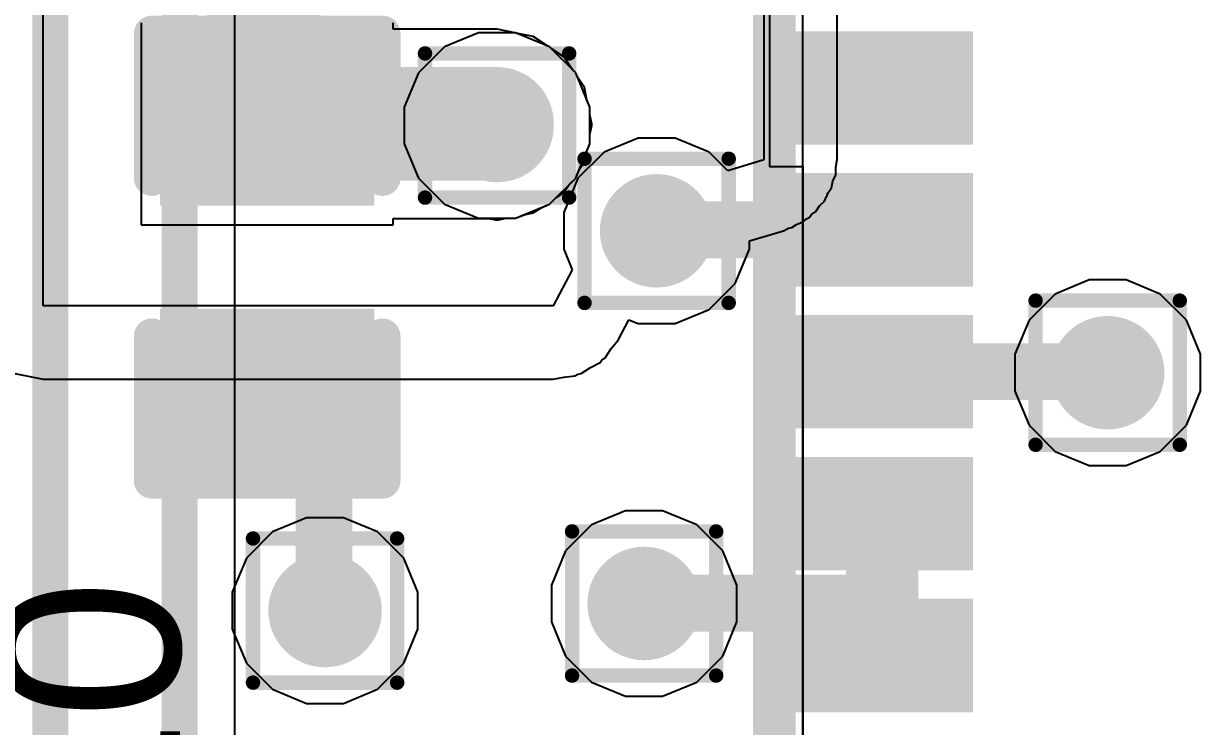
# Model space of a CAD drawing. Header units: inches. Extents: x -12 to 5355, y -7 to 5366.
# Drawn here: x 15.298 to 19.446, y 46.93 to 49.407 of the extents above; entities that cross this region are included whole.
import ezdxf

# ---------------------------------------------------------------- set-up
doc = ezdxf.new("R2010")
doc.units = ezdxf.units.IN
for name, color, linetype in [('BOTTOM LAYER', 5, 'Continuous'), ('Drill Drawing', 1, 'Continuous'), ('GROUND1', 16, 'Continuous'), ('GROUND2', 156, 'Continuous'), ('POWER', 76, 'Continuous'), ('SIGNAL', 90, 'Continuous'), ('TOP LAYER', 1, 'Continuous'), ('Top Overlay', 2, 'Continuous'), ('Top Paste', 8, 'Continuous'), ('Top Solder', 216, 'Continuous'), ('Via Holes', 16, 'Continuous')]:
    doc.layers.add(name, color=color, linetype=linetype)
doc.styles.add('Arial', font='', dxfattribs={"height": 0.2})
doc.styles.get('Arial').set_extended_font_data('Arial')

# ---------------------------------------------------------------- blocks, each defined once
blk = doc.blocks.new('LGA50P1600X1050X104_161N_85')
at = {"layer": 'TOP LAYER'}
for points in [[(5.1, 5.39), (5.4, 5.39), (5.4, 4.85), (5.1, 4.85)], [(5.6, 5.39), (5.9, 5.39), (5.9, 4.85), (5.6, 4.85)], [(6.1, 5.39), (6.4, 5.39), (6.4, 4.85), (6.1, 4.85)], [(6.6, 5.39), (6.9, 5.39), (6.9, 4.85), (6.6, 4.85)], [(7.1, 5.39), (7.4, 5.39), (7.4, 4.85), (7.1, 4.85)]]:
    blk.add_hatch(color=1, dxfattribs=at).paths.add_polyline_path(points)
at = {"layer": 'Top Paste'}
for points in [[(5.1, 5.39), (5.4, 5.39), (5.4, 4.85), (5.1, 4.85)], [(5.6, 5.39), (5.9, 5.39), (5.9, 4.85), (5.6, 4.85)], [(6.1, 5.39), (6.4, 5.39), (6.4, 4.85), (6.1, 4.85)], [(6.6, 5.39), (6.9, 5.39), (6.9, 4.85), (6.6, 4.85)], [(7.1, 5.39), (7.4, 5.39), (7.4, 4.85), (7.1, 4.85)]]:
    blk.add_hatch(color=8, dxfattribs=at).paths.add_polyline_path(points)
at = {"layer": 'Top Solder'}
for points in [[(5.05, 5.44), (5.45, 5.44), (5.45, 4.8), (5.05, 4.8)], [(5.55, 5.44), (5.95, 5.44), (5.95, 4.8), (5.55, 4.8)], [(6.05, 5.44), (6.45, 5.44), (6.45, 4.8), (6.05, 4.8)], [(6.55, 5.44), (6.95, 5.44), (6.95, 4.8), (6.55, 4.8)], [(7.05, 5.44), (7.45, 5.44), (7.45, 4.8), (7.05, 4.8)]]:
    blk.add_hatch(color=216, dxfattribs=at).paths.add_polyline_path(points)
at = {"layer": 'TOP LAYER'}
blk.add_line((-8.15, 5.4), (8.15, 5.4), dxfattribs=at)
at = {"layer": 'Top Overlay'}
blk.add_lwpolyline([(-8.25, 5.5, 0.15, 0.15, 0), (8.25, 5.5, 0.15, 0.15, 0)], format="xyseb", dxfattribs=at)
blk = doc.blocks.new('C___0402_138')
at = {"layer": 'TOP LAYER'}
for points in [[(-0.6985, -0.3175), (-0.6985, 0.3175), (-0.2413, 0.3175), (-0.2413, -0.3175)], [(0.2413, -0.3175), (0.2413, 0.3175), (0.6985, 0.3175), (0.6985, -0.3175)]]:
    blk.add_hatch(color=1, dxfattribs=at).paths.add_polyline_path(points)
at = {"layer": 'Top Paste'}
for points in [[(-0.6985, -0.3175), (-0.6985, 0.3175), (-0.2413, 0.3175), (-0.2413, -0.3175)], [(0.2413, -0.3175), (0.2413, 0.3175), (0.6985, 0.3175), (0.6985, -0.3175)]]:
    blk.add_hatch(color=8, dxfattribs=at).paths.add_polyline_path(points)
at = {"layer": 'Top Solder'}
for points in [[(-0.7585, -0.3775), (-0.7585, 0.3775), (-0.1813, 0.3775), (-0.1813, -0.3775)], [(0.1813, -0.3775), (0.1813, 0.3775), (0.7585, 0.3775), (0.7585, -0.3775)]]:
    blk.add_hatch(color=216, dxfattribs=at).paths.add_polyline_path(points)
at = {"layer": 'Top Overlay'}
for points in [[(-0.7874, 0.4064, 0.127, 0.127, 0), (-0.7874, -0.4064, 0.127, 0.127, 0)], [(-0.7874, 0.4064, 0.127, 0.127, 0), (-0.2794, 0.4064, 0.127, 0.127, 0)], [(0.2794, 0.4064, 0.127, 0.127, 0), (0.7874, 0.4064, 0.127, 0.127, 0)], [(0.7874, 0.4064, 0.127, 0.127, 0), (0.7874, -0.4064, 0.127, 0.127, 0)], [(-0.7874, -0.4064, 0.127, 0.127, 0), (-0.2794, -0.4064, 0.127, 0.127, 0)], [(0.2794, -0.4064, 0.127, 0.127, 0), (0.7874, -0.4064, 0.127, 0.127, 0)]]:
    blk.add_lwpolyline(points, format="xyseb", dxfattribs=at)
for points in [[(-0.8191, 0.4064, 0.0635, 0.0635, 1), (-0.7556, 0.4064, 0.0635, 0.0635, 1)], [(-0.8191, 0.4064, 0.0635, 0.0635, 1), (-0.7556, 0.4064, 0.0635, 0.0635, 1)], [(-0.3111, 0.4064, 0.0635, 0.0635, 1), (-0.2477, 0.4064, 0.0635, 0.0635, 1)], [(0.2477, 0.4064, 0.0635, 0.0635, 1), (0.3111, 0.4064, 0.0635, 0.0635, 1)], [(0.7556, 0.4064, 0.0635, 0.0635, 1), (0.8191, 0.4064, 0.0635, 0.0635, 1)], [(0.7556, 0.4064, 0.0635, 0.0635, 1), (0.8191, 0.4064, 0.0635, 0.0635, 1)], [(-0.8191, -0.4064, 0.0635, 0.0635, 1), (-0.7556, -0.4064, 0.0635, 0.0635, 1)], [(-0.8191, -0.4064, 0.0635, 0.0635, 1), (-0.7556, -0.4064, 0.0635, 0.0635, 1)], [(-0.3111, -0.4064, 0.0635, 0.0635, 1), (-0.2477, -0.4064, 0.0635, 0.0635, 1)], [(0.2477, -0.4064, 0.0635, 0.0635, 1), (0.3111, -0.4064, 0.0635, 0.0635, 1)], [(0.7556, -0.4064, 0.0635, 0.0635, 1), (0.8191, -0.4064, 0.0635, 0.0635, 1)], [(0.7556, -0.4064, 0.0635, 0.0635, 1), (0.8191, -0.4064, 0.0635, 0.0635, 1)]]:
    blk.add_lwpolyline(points, format="xyseb", close=True, dxfattribs=at)

msp = doc.modelspace()

# ---------------------------------------------------------------- hatches: boundary and pattern name
at = {"layer": 'BOTTOM LAYER'}
h = msp.add_hatch(color=5, dxfattribs=at)
edge = h.paths.add_edge_path()
edge.add_arc((16.9672, 49.0474), 0.2, 0, 360)
h = msp.add_hatch(color=5, dxfattribs=at)
edge = h.paths.add_edge_path()
edge.add_arc((17.5294, 48.6764), 0.2, 0, 360)
h = msp.add_hatch(color=5, dxfattribs=at)
edge = h.paths.add_edge_path()
edge.add_arc((19.119, 48.1764), 0.2, 0, 360)
h = msp.add_hatch(color=5, dxfattribs=at)
edge = h.paths.add_edge_path()
edge.add_arc((16.361, 47.3382), 0.2, 0, 360)
h = msp.add_hatch(color=5, dxfattribs=at)
edge = h.paths.add_edge_path()
edge.add_arc((17.4854, 47.3631), 0.2, 0, 360)
at = {"layer": 'GROUND1'}
h = msp.add_hatch(color=16, dxfattribs=at)
edge = h.paths.add_edge_path()
edge.add_arc((16.9672, 49.0474), 0.2, 0, 360)
h = msp.add_hatch(color=16, dxfattribs=at)
edge = h.paths.add_edge_path()
edge.add_arc((17.5294, 48.6764), 0.2, 0, 360)
h = msp.add_hatch(color=16, dxfattribs=at)
edge = h.paths.add_edge_path()
edge.add_arc((19.119, 48.1764), 0.2, 0, 360)
h = msp.add_hatch(color=16, dxfattribs=at)
edge = h.paths.add_edge_path()
edge.add_arc((16.361, 47.3382), 0.2, 0, 360)
h = msp.add_hatch(color=16, dxfattribs=at)
edge = h.paths.add_edge_path()
edge.add_arc((17.4854, 47.3631), 0.2, 0, 360)
at = {"layer": 'GROUND2'}
h = msp.add_hatch(color=156, dxfattribs=at)
edge = h.paths.add_edge_path()
edge.add_arc((16.9672, 49.0474), 0.2, 0, 360)
h = msp.add_hatch(color=156, dxfattribs=at)
edge = h.paths.add_edge_path()
edge.add_arc((17.5294, 48.6764), 0.2, 0, 360)
h = msp.add_hatch(color=156, dxfattribs=at)
edge = h.paths.add_edge_path()
edge.add_arc((19.119, 48.1764), 0.2, 0, 360)
h = msp.add_hatch(color=156, dxfattribs=at)
edge = h.paths.add_edge_path()
edge.add_arc((16.361, 47.3382), 0.2, 0, 360)
h = msp.add_hatch(color=156, dxfattribs=at)
edge = h.paths.add_edge_path()
edge.add_arc((17.4854, 47.3631), 0.2, 0, 360)
at = {"layer": 'POWER'}
h = msp.add_hatch(color=76, dxfattribs=at)
edge = h.paths.add_edge_path()
edge.add_arc((16.9672, 49.0474), 0.2, 0, 360)
h = msp.add_hatch(color=76, dxfattribs=at)
edge = h.paths.add_edge_path()
edge.add_arc((17.5294, 48.6764), 0.2, 0, 360)
h = msp.add_hatch(color=76, dxfattribs=at)
edge = h.paths.add_edge_path()
edge.add_arc((19.119, 48.1764), 0.2, 0, 360)
h = msp.add_hatch(color=76, dxfattribs=at)
edge = h.paths.add_edge_path()
edge.add_arc((16.361, 47.3382), 0.2, 0, 360)
h = msp.add_hatch(color=76, dxfattribs=at)
edge = h.paths.add_edge_path()
edge.add_arc((17.4854, 47.3631), 0.2, 0, 360)
at = {"layer": 'SIGNAL'}
h = msp.add_hatch(color=90, dxfattribs=at)
edge = h.paths.add_edge_path()
edge.add_arc((16.9672, 49.0474), 0.2, 0, 360)
h = msp.add_hatch(color=90, dxfattribs=at)
edge = h.paths.add_edge_path()
edge.add_arc((17.5294, 48.6764), 0.2, 0, 360)
h = msp.add_hatch(color=90, dxfattribs=at)
edge = h.paths.add_edge_path()
edge.add_arc((19.119, 48.1764), 0.2, 0, 360)
h = msp.add_hatch(color=90, dxfattribs=at)
edge = h.paths.add_edge_path()
edge.add_arc((16.361, 47.3382), 0.2, 0, 360)
h = msp.add_hatch(color=90, dxfattribs=at)
edge = h.paths.add_edge_path()
edge.add_arc((17.4854, 47.3631), 0.2, 0, 360)
at = {"layer": 'TOP LAYER'}
h = msp.add_hatch(color=1, dxfattribs=at)
edge = h.paths.add_edge_path()
edge.add_arc((16.9672, 49.0474), 0.2, 0, 360)
h = msp.add_hatch(color=1, dxfattribs=at)
edge = h.paths.add_edge_path()
edge.add_arc((17.5294, 48.6764), 0.2, 0, 360)
for points in [[(18.5942, 48.5298), (18.5942, 48.8298), (17.9844, 48.8298), (17.9844, 48.5298)], [(18.5942, 48.0298), (18.5942, 48.3298), (17.9844, 48.3298), (17.9844, 48.0298)], [(18.5942, 47.5298), (18.5942, 47.8298), (17.9844, 47.8298), (17.9844, 47.5298)], [(18.5942, 47.0298), (18.5942, 47.3298), (17.9844, 47.3298), (17.9844, 47.0298)]]:
    msp.add_hatch(color=1, dxfattribs=at).paths.add_polyline_path(points)
h = msp.add_hatch(color=1, dxfattribs=at)
edge = h.paths.add_edge_path()
edge.add_arc((19.119, 48.1764), 0.2, 0, 360)
h = msp.add_hatch(color=1, dxfattribs=at)
edge = h.paths.add_edge_path()
edge.add_arc((16.361, 47.3382), 0.2, 0, 360)
h = msp.add_hatch(color=1, dxfattribs=at)
edge = h.paths.add_edge_path()
edge.add_arc((17.4854, 47.3631), 0.2, 0, 360)
at = {"layer": 'Via Holes'}
h = msp.add_hatch(color=7, dxfattribs=at)
edge = h.paths.add_edge_path()
edge.add_arc((16.9672, 49.0474), 0.1, 0, 360)
h = msp.add_hatch(color=7, dxfattribs=at)
edge = h.paths.add_edge_path()
edge.add_arc((17.5294, 48.6764), 0.1, 0, 360)
h = msp.add_hatch(color=7, dxfattribs=at)
edge = h.paths.add_edge_path()
edge.add_arc((19.119, 48.1764), 0.1, 0, 360)
h = msp.add_hatch(color=7, dxfattribs=at)
edge = h.paths.add_edge_path()
edge.add_arc((17.4854, 47.3631), 0.1, 0, 360)
h = msp.add_hatch(color=7, dxfattribs=at)
edge = h.paths.add_edge_path()
edge.add_arc((16.361, 47.3382), 0.1, 0, 360)

# ---------------------------------------------------------------- linework, layer by layer
at = {"layer": 'BOTTOM LAYER'}
for p, q in [((16.9022, 49.3744), (16.782, 49.3246)), ((17.0322, 49.3744), (16.9022, 49.3744)), ((17.1524, 49.3246), (17.0322, 49.3744)), ((16.782, 49.3246), (16.69, 49.2326)), ((17.2444, 49.2326), (17.1524, 49.3246)), ((16.69, 49.2326), (16.6402, 49.1124)), ((17.2942, 49.1124), (17.2444, 49.2326)), ((16.6402, 49.1124), (16.6402, 48.9824)), ((17.2942, 48.9824), (17.2942, 49.1124)), ((16.6402, 48.9824), (16.69, 48.8622)), ((17.2444, 48.8622), (17.2942, 48.9824)), ((16.69, 48.8622), (16.782, 48.7702)), ((17.1524, 48.7702), (17.2444, 48.8622)), ((16.782, 48.7702), (16.9022, 48.7204)), ((17.0322, 48.7204), (17.1524, 48.7702)), ((16.9022, 48.7204), (17.0322, 48.7204))]:
    msp.add_line(p, q, dxfattribs=at)
at = {"layer": 'Drill Drawing'}
for points in [[(16.7132, 49.3014, 0.0508, 0.0508, 0), (17.2212, 49.3014, 0.0508, 0.0508, 0)], [(16.7132, 48.7934, 0.0508, 0.0508, 0), (16.7132, 49.3014, 0.0508, 0.0508, 0)], [(17.2212, 48.7934, 0.0508, 0.0508, 0), (17.2212, 49.3014, 0.0508, 0.0508, 0)], [(17.2754, 48.9304, 0.0508, 0.0508, 0), (17.7834, 48.9304, 0.0508, 0.0508, 0)], [(17.2754, 48.4224, 0.0508, 0.0508, 0), (17.2754, 48.9304, 0.0508, 0.0508, 0)], [(17.7834, 48.4224, 0.0508, 0.0508, 0), (17.7834, 48.9304, 0.0508, 0.0508, 0)], [(16.7132, 48.7934, 0.0508, 0.0508, 0), (17.2212, 48.7934, 0.0508, 0.0508, 0)], [(17.2754, 48.4224, 0.0508, 0.0508, 0), (17.7834, 48.4224, 0.0508, 0.0508, 0)], [(18.865, 48.4304, 0.0508, 0.0508, 0), (19.373, 48.4304, 0.0508, 0.0508, 0)], [(18.865, 47.9224, 0.0508, 0.0508, 0), (18.865, 48.4304, 0.0508, 0.0508, 0)], [(19.373, 47.9224, 0.0508, 0.0508, 0), (19.373, 48.4304, 0.0508, 0.0508, 0)], [(18.865, 47.9224, 0.0508, 0.0508, 0), (19.373, 47.9224, 0.0508, 0.0508, 0)], [(16.107, 47.5922, 0.0508, 0.0508, 0), (16.615, 47.5922, 0.0508, 0.0508, 0)], [(16.107, 47.0842, 0.0508, 0.0508, 0), (16.107, 47.5922, 0.0508, 0.0508, 0)], [(16.615, 47.0842, 0.0508, 0.0508, 0), (16.615, 47.5922, 0.0508, 0.0508, 0)], [(17.2314, 47.6171, 0.0508, 0.0508, 0), (17.7394, 47.6171, 0.0508, 0.0508, 0)], [(17.2314, 47.1091, 0.0508, 0.0508, 0), (17.2314, 47.6171, 0.0508, 0.0508, 0)], [(17.7394, 47.1091, 0.0508, 0.0508, 0), (17.7394, 47.6171, 0.0508, 0.0508, 0)], [(17.2314, 47.1091, 0.0508, 0.0508, 0), (17.7394, 47.1091, 0.0508, 0.0508, 0)], [(16.107, 47.0842, 0.0508, 0.0508, 0), (16.615, 47.0842, 0.0508, 0.0508, 0)]]:
    msp.add_lwpolyline(points, format="xyseb", dxfattribs=at)
for points in [[(16.7005, 49.3014, 0.0254, 0.0254, 1), (16.7259, 49.3014, 0.0254, 0.0254, 1)], [(16.7005, 49.3014, 0.0254, 0.0254, 1), (16.7259, 49.3014, 0.0254, 0.0254, 1)], [(17.2085, 49.3014, 0.0254, 0.0254, 1), (17.2339, 49.3014, 0.0254, 0.0254, 1)], [(17.2085, 49.3014, 0.0254, 0.0254, 1), (17.2339, 49.3014, 0.0254, 0.0254, 1)], [(17.2627, 48.9304, 0.0254, 0.0254, 1), (17.2881, 48.9304, 0.0254, 0.0254, 1)], [(17.2627, 48.9304, 0.0254, 0.0254, 1), (17.2881, 48.9304, 0.0254, 0.0254, 1)], [(17.7707, 48.9304, 0.0254, 0.0254, 1), (17.7961, 48.9304, 0.0254, 0.0254, 1)], [(17.7707, 48.9304, 0.0254, 0.0254, 1), (17.7961, 48.9304, 0.0254, 0.0254, 1)], [(16.7005, 48.7934, 0.0254, 0.0254, 1), (16.7259, 48.7934, 0.0254, 0.0254, 1)], [(16.7005, 48.7934, 0.0254, 0.0254, 1), (16.7259, 48.7934, 0.0254, 0.0254, 1)], [(17.2085, 48.7934, 0.0254, 0.0254, 1), (17.2339, 48.7934, 0.0254, 0.0254, 1)], [(17.2085, 48.7934, 0.0254, 0.0254, 1), (17.2339, 48.7934, 0.0254, 0.0254, 1)], [(17.2627, 48.4224, 0.0254, 0.0254, 1), (17.2881, 48.4224, 0.0254, 0.0254, 1)], [(17.2627, 48.4224, 0.0254, 0.0254, 1), (17.2881, 48.4224, 0.0254, 0.0254, 1)], [(17.7707, 48.4224, 0.0254, 0.0254, 1), (17.7961, 48.4224, 0.0254, 0.0254, 1)], [(17.7707, 48.4224, 0.0254, 0.0254, 1), (17.7961, 48.4224, 0.0254, 0.0254, 1)], [(18.8523, 48.4304, 0.0254, 0.0254, 1), (18.8777, 48.4304, 0.0254, 0.0254, 1)], [(18.8523, 48.4304, 0.0254, 0.0254, 1), (18.8777, 48.4304, 0.0254, 0.0254, 1)], [(19.3603, 48.4304, 0.0254, 0.0254, 1), (19.3857, 48.4304, 0.0254, 0.0254, 1)], [(19.3603, 48.4304, 0.0254, 0.0254, 1), (19.3857, 48.4304, 0.0254, 0.0254, 1)], [(18.8523, 47.9224, 0.0254, 0.0254, 1), (18.8777, 47.9224, 0.0254, 0.0254, 1)], [(18.8523, 47.9224, 0.0254, 0.0254, 1), (18.8777, 47.9224, 0.0254, 0.0254, 1)], [(19.3603, 47.9224, 0.0254, 0.0254, 1), (19.3857, 47.9224, 0.0254, 0.0254, 1)], [(19.3603, 47.9224, 0.0254, 0.0254, 1), (19.3857, 47.9224, 0.0254, 0.0254, 1)], [(16.0943, 47.5922, 0.0254, 0.0254, 1), (16.1197, 47.5922, 0.0254, 0.0254, 1)], [(16.0943, 47.5922, 0.0254, 0.0254, 1), (16.1197, 47.5922, 0.0254, 0.0254, 1)], [(16.6023, 47.5922, 0.0254, 0.0254, 1), (16.6277, 47.5922, 0.0254, 0.0254, 1)], [(16.6023, 47.5922, 0.0254, 0.0254, 1), (16.6277, 47.5922, 0.0254, 0.0254, 1)], [(17.2187, 47.6171, 0.0254, 0.0254, 1), (17.2441, 47.6171, 0.0254, 0.0254, 1)], [(17.2187, 47.6171, 0.0254, 0.0254, 1), (17.2441, 47.6171, 0.0254, 0.0254, 1)], [(17.7267, 47.6171, 0.0254, 0.0254, 1), (17.7521, 47.6171, 0.0254, 0.0254, 1)], [(17.7267, 47.6171, 0.0254, 0.0254, 1), (17.7521, 47.6171, 0.0254, 0.0254, 1)], [(17.2187, 47.1091, 0.0254, 0.0254, 1), (17.2441, 47.1091, 0.0254, 0.0254, 1)], [(17.2187, 47.1091, 0.0254, 0.0254, 1), (17.2441, 47.1091, 0.0254, 0.0254, 1)], [(17.7267, 47.1091, 0.0254, 0.0254, 1), (17.7521, 47.1091, 0.0254, 0.0254, 1)], [(17.7267, 47.1091, 0.0254, 0.0254, 1), (17.7521, 47.1091, 0.0254, 0.0254, 1)], [(16.0943, 47.0842, 0.0254, 0.0254, 1), (16.1197, 47.0842, 0.0254, 0.0254, 1)], [(16.0943, 47.0842, 0.0254, 0.0254, 1), (16.1197, 47.0842, 0.0254, 0.0254, 1)], [(16.6023, 47.0842, 0.0254, 0.0254, 1), (16.6277, 47.0842, 0.0254, 0.0254, 1)], [(16.6023, 47.0842, 0.0254, 0.0254, 1), (16.6277, 47.0842, 0.0254, 0.0254, 1)]]:
    msp.add_lwpolyline(points, format="xyseb", close=True, dxfattribs=at)
at = {"layer": 'GROUND1'}
for p, q in [((16.9022, 49.3744), (16.782, 49.3246)), ((17.0322, 49.3744), (16.9022, 49.3744)), ((17.1524, 49.3246), (17.0322, 49.3744)), ((16.782, 49.3246), (16.69, 49.2326)), ((17.2444, 49.2326), (17.1524, 49.3246)), ((16.69, 49.2326), (16.6402, 49.1124)), ((17.2942, 49.1124), (17.2444, 49.2326)), ((16.6402, 49.1124), (16.6402, 48.9824)), ((17.2942, 48.9824), (17.2942, 49.1124)), ((16.6402, 48.9824), (16.69, 48.8622)), ((17.2444, 48.8622), (17.2942, 48.9824)), ((16.69, 48.8622), (16.782, 48.7702)), ((17.1524, 48.7702), (17.2444, 48.8622)), ((16.782, 48.7702), (16.9022, 48.7204)), ((17.0322, 48.7204), (17.1524, 48.7702)), ((16.9022, 48.7204), (17.0322, 48.7204))]:
    msp.add_line(p, q, dxfattribs=at)
at = {"layer": 'GROUND2'}
for p, q in [((16.9022, 49.3744), (16.782, 49.3246)), ((17.0322, 49.3744), (16.9022, 49.3744)), ((17.1524, 49.3246), (17.0322, 49.3744)), ((16.782, 49.3246), (16.69, 49.2326)), ((17.2444, 49.2326), (17.1524, 49.3246)), ((16.69, 49.2326), (16.6402, 49.1124)), ((17.2942, 49.1124), (17.2444, 49.2326)), ((16.6402, 49.1124), (16.6402, 48.9824)), ((17.2942, 48.9824), (17.2942, 49.1124)), ((16.6402, 48.9824), (16.69, 48.8622)), ((17.2444, 48.8622), (17.2942, 48.9824)), ((16.69, 48.8622), (16.782, 48.7702)), ((17.1524, 48.7702), (17.2444, 48.8622)), ((16.782, 48.7702), (16.9022, 48.7204)), ((17.0322, 48.7204), (17.1524, 48.7702)), ((16.9022, 48.7204), (17.0322, 48.7204))]:
    msp.add_line(p, q, dxfattribs=at)
at = {"layer": 'POWER'}
for p, q in [((15.367, 48.4124), (15.367, 54.2894)), ((17.907, 49.5456), (17.907, 48.9272)), ((18.166, 48.9272), (18.166, 49.5456)), ((17.4644, 49.0034), (17.3442, 48.9536)), ((17.5945, 49.0034), (17.4644, 49.0034)), ((17.7146, 48.9536), (17.5945, 49.0034)), ((17.3442, 48.9536), (17.2522, 48.8616)), ((17.78, 48.8882), (17.7146, 48.9536)), ((17.9034, 48.9248), (17.78, 48.8882)), ((17.907, 48.9272), (17.9034, 48.9248)), ((18.1607, 48.9008), (18.166, 48.9272)), ((18.1607, 48.9005), (18.1607, 48.9008)), ((18.161, 48.8978), (18.1607, 48.9005)), ((17.2522, 48.8616), (17.2024, 48.7414)), ((18.151, 48.8518), (18.1605, 48.874)), ((18.1605, 48.874), (18.1607, 48.8969)), ((18.1607, 48.8969), (18.161, 48.8978)), ((18.1333, 48.8087), (18.1463, 48.8281)), ((18.1463, 48.8281), (18.151, 48.8518)), ((18.1036, 48.7641), (18.1208, 48.7811)), ((18.1208, 48.7811), (18.1278, 48.7974)), ((18.1278, 48.7974), (18.131, 48.8013)), ((18.131, 48.8013), (18.1333, 48.8087)), ((17.2024, 48.7414), (17.2024, 48.6113)), ((18.0751, 48.734), (18.0901, 48.7441)), ((18.0901, 48.7441), (18.1036, 48.7641)), ((18.0061, 48.6879), (18.0228, 48.6991)), ((18.0228, 48.6991), (18.045, 48.708)), ((18.045, 48.708), (18.0486, 48.7104)), ((18.0486, 48.7104), (18.0572, 48.7187)), ((18.0572, 48.7187), (18.0665, 48.7236)), ((18.0665, 48.7236), (18.0751, 48.734)), ((17.8564, 48.6408), (17.977, 48.6765)), ((17.977, 48.6765), (17.9941, 48.6855)), ((17.9941, 48.6855), (18.0061, 48.6879)), ((17.2024, 48.6113), (17.2322, 48.5394)), ((17.8066, 48.4912), (17.8564, 48.6113)), ((17.8564, 48.6113), (17.8564, 48.6408)), ((17.2322, 48.5394), (17.165, 48.4124)), ((17.7146, 48.3992), (17.8066, 48.4912)), ((19.0539, 48.5034), (18.9338, 48.4536)), ((19.184, 48.5034), (19.0539, 48.5034)), ((19.3042, 48.4536), (19.184, 48.5034)), ((18.9338, 48.4536), (18.8418, 48.3616)), ((19.3962, 48.3616), (19.3042, 48.4536)), ((17.165, 48.4124), (15.367, 48.4124)), ((17.3939, 48.2913), (17.4318, 48.3629)), ((17.4318, 48.3629), (17.4644, 48.3494)), ((17.5945, 48.3494), (17.7146, 48.3992)), ((18.8418, 48.3616), (18.792, 48.2414)), ((19.446, 48.2414), (19.3962, 48.3616)), ((17.4644, 48.3494), (17.5945, 48.3494)), ((17.3696, 48.2614), (17.3939, 48.2913)), ((17.3481, 48.2293), (17.3696, 48.2614)), ((18.792, 48.2414), (18.792, 48.1113)), ((19.446, 48.1113), (19.446, 48.2414)), ((17.2962, 48.1946), (17.3302, 48.2129)), ((17.3302, 48.2129), (17.3379, 48.2224)), ((17.3379, 48.2224), (17.3481, 48.2293)), ((15.2679, 48.1731), (15.367, 48.1534)), ((17.165, 48.1534), (17.2028, 48.161)), ((17.2028, 48.161), (17.2412, 48.1649)), ((17.2412, 48.1649), (17.2521, 48.1707)), ((17.2521, 48.1707), (17.2641, 48.1731)), ((17.2641, 48.1731), (17.2962, 48.1946)), ((15.367, 48.1534), (17.165, 48.1534)), ((18.792, 48.1113), (18.8418, 47.9912)), ((19.3962, 47.9912), (19.446, 48.1113)), ((18.8418, 47.9912), (18.9338, 47.8992)), ((19.3042, 47.8992), (19.3962, 47.9912)), ((18.9338, 47.8992), (19.0539, 47.8494)), ((19.184, 47.8494), (19.3042, 47.8992)), ((19.0539, 47.8494), (19.184, 47.8494)), ((16.296, 47.6652), (16.1758, 47.6154)), ((16.4261, 47.6652), (16.296, 47.6652)), ((16.5462, 47.6154), (16.4261, 47.6652)), ((17.4203, 47.6901), (17.3001, 47.6403)), ((17.5504, 47.6901), (17.4203, 47.6901)), ((17.6706, 47.6403), (17.5504, 47.6901)), ((16.1758, 47.6154), (16.0838, 47.5234)), ((16.6382, 47.5234), (16.5462, 47.6154)), ((17.3001, 47.6403), (17.2081, 47.5484)), ((17.7626, 47.5484), (17.6706, 47.6403)), ((17.2081, 47.5484), (17.1584, 47.4282)), ((17.8124, 47.4282), (17.7626, 47.5484)), ((16.0838, 47.5234), (16.034, 47.4033)), ((16.688, 47.4033), (16.6382, 47.5234)), ((17.1584, 47.4282), (17.1584, 47.2981)), ((17.8124, 47.2981), (17.8124, 47.4282)), ((16.034, 47.4033), (16.034, 47.2732)), ((16.688, 47.2732), (16.688, 47.4033)), ((17.1584, 47.2981), (17.2081, 47.1779)), ((17.7626, 47.1779), (17.8124, 47.2981)), ((16.034, 47.2732), (16.0838, 47.153)), ((16.6382, 47.153), (16.688, 47.2732)), ((17.2081, 47.1779), (17.3001, 47.0859)), ((17.6706, 47.0859), (17.7626, 47.1779)), ((16.0838, 47.153), (16.1758, 47.061)), ((16.5462, 47.061), (16.6382, 47.153)), ((17.3001, 47.0859), (17.4203, 47.0361)), ((17.5504, 47.0361), (17.6706, 47.0859)), ((16.1758, 47.061), (16.296, 47.0112)), ((16.4261, 47.0112), (16.5462, 47.061)), ((17.4203, 47.0361), (17.5504, 47.0361)), ((16.296, 47.0112), (16.4261, 47.0112))]:
    msp.add_line(p, q, dxfattribs=at)
at = {"layer": 'SIGNAL'}
for p, q in [((16.043, 41.0218), (16.043, 55.8628)), ((16.9022, 49.3744), (16.782, 49.3246)), ((17.0322, 49.3744), (16.9022, 49.3744)), ((17.1524, 49.3246), (17.0322, 49.3744)), ((16.782, 49.3246), (16.69, 49.2326)), ((17.2444, 49.2326), (17.1524, 49.3246)), ((16.69, 49.2326), (16.6402, 49.1124)), ((17.2942, 49.1124), (17.2444, 49.2326)), ((16.6402, 49.1124), (16.6402, 48.9824)), ((17.2942, 48.9824), (17.2942, 49.1124)), ((16.6402, 48.9824), (16.69, 48.8622)), ((17.2444, 48.8622), (17.2942, 48.9824)), ((16.69, 48.8622), (16.782, 48.7702)), ((17.1524, 48.7702), (17.2444, 48.8622)), ((16.782, 48.7702), (16.9022, 48.7204)), ((17.0322, 48.7204), (17.1524, 48.7702)), ((16.9022, 48.7204), (17.0322, 48.7204))]:
    msp.add_line(p, q, dxfattribs=at)
for points in [[(15.8488, 41.0218, 0.127, 0.127, 0), (15.8488, 55.8628, 0.127, 0.127, 0)], [(15.3924, 40.6146, 0.127, 0.127, 0), (15.3924, 54.6164, 0.127, 0.127, 0)]]:
    msp.add_lwpolyline(points, format="xyseb", dxfattribs=at)
at = {"layer": 'TOP LAYER'}
for p, q in [((17.9272, 49.4568), (17.9272, 48.9028)), ((15.7125, 49.409), (15.7125, 48.6978)), ((16.6015, 49.3868), (16.6015, 49.409)), ((16.9672, 49.3868), (16.6015, 49.3868)), ((17.0295, 49.3744), (16.9672, 49.3868)), ((17.0322, 49.3744), (17.0295, 49.3744)), ((17.0348, 49.3733), (17.0322, 49.3744)), ((17.0948, 49.3614), (17.0348, 49.3733)), ((17.1456, 49.3274), (17.0948, 49.3614)), ((17.1524, 49.3246), (17.1456, 49.3274)), ((17.1576, 49.3194), (17.1524, 49.3246)), ((17.203, 49.2891), (17.1576, 49.3194)), ((17.2332, 49.2438), (17.203, 49.2891)), ((17.2444, 49.2326), (17.2332, 49.2438)), ((17.2505, 49.218), (17.2444, 49.2326)), ((17.2752, 49.181), (17.2505, 49.218)), ((17.2839, 49.1373), (17.2752, 49.181)), ((17.2942, 49.1124), (17.2839, 49.1373)), ((17.2942, 49.0856), (17.2942, 49.1124)), ((17.3006, 49.0534), (17.2942, 49.0856)), ((17.2942, 49.0152), (17.3006, 49.0474)), ((17.3006, 49.0474), (17.3006, 49.0534)), ((17.2942, 48.9824), (17.2942, 49.0152)), ((17.2752, 48.9198), (17.2816, 48.952)), ((17.2816, 48.952), (17.2942, 48.9824)), ((17.257, 48.8925), (17.2752, 48.9198)), ((17.9272, 48.9028), (18.0442, 48.9028)), ((18.0442, 48.9028), (18.0442, 44.4568)), ((17.2212, 48.839), (17.2444, 48.8622)), ((17.2444, 48.8622), (17.257, 48.8925)), ((17.203, 48.8116), (17.2212, 48.839)), ((17.1524, 48.7702), (17.1756, 48.7934)), ((17.1756, 48.7934), (17.203, 48.8116)), ((17.0626, 48.733), (17.0948, 48.7394)), ((17.0948, 48.7394), (17.1221, 48.7576)), ((17.1221, 48.7576), (17.1524, 48.7702)), ((15.7125, 48.6978), (16.6015, 48.6978)), ((16.6015, 48.6978), (16.6015, 48.72)), ((16.6015, 48.72), (16.9371, 48.72)), ((16.9371, 48.72), (16.9672, 48.714)), ((16.9672, 48.714), (16.9994, 48.7204)), ((16.9994, 48.7204), (17.0322, 48.7204)), ((17.0322, 48.7204), (17.0626, 48.733))]:
    msp.add_line(p, q, dxfattribs=at)
for points in [[(16.1452, 49.0534, 0.4, 0.4, 0), (16.1452, 50.2295, 0.4, 0.4, 0)], [(16.157, 49.0534, 0.4, 0.4, 0), (16.9672, 49.0534, 0.4, 0.4, 0)], [(16.9672, 49.0474, 0.4, 0.4, 0), (16.9672, 49.0534, 0.4, 0.4, 0)], [(17.5328, 48.6798, 0.2, 0.2, 0), (18.3242, 48.6798, 0.2, 0.2, 0)], [(18.3242, 48.1798, 0.2, 0.2, 0), (19.1156, 48.1798, 0.2, 0.2, 0)], [(16.3576, 47.3416, 0.2, 0.2, 0), (16.3576, 48.133, 0.2, 0.2, 0)], [(18.3242, 47.1798, 0.254, 0.254, 0), (18.3242, 47.6798, 0.254, 0.254, 0)], [(18.3149, 47.3644, 0.2, 0.2, 0), (18.3149, 47.6798, 0.2, 0.2, 0)], [(17.4866, 47.3644, 0.2, 0.2, 0), (18.3149, 47.3644, 0.2, 0.2, 0)]]:
    msp.add_lwpolyline(points, format="xyseb", dxfattribs=at)
for points in [[(16.0452, 49.0534, 0.2, 0.2, 1), (16.2452, 49.0534, 0.2, 0.2, 1)], [(16.057, 49.0534, 0.2, 0.2, 1), (16.257, 49.0534, 0.2, 0.2, 1)], [(16.8672, 49.0534, 0.2, 0.2, 1), (17.0672, 49.0534, 0.2, 0.2, 1)], [(16.8672, 49.0534, 0.2, 0.2, 1), (17.0672, 49.0534, 0.2, 0.2, 1)], [(16.8672, 49.0474, 0.2, 0.2, 1), (17.0672, 49.0474, 0.2, 0.2, 1)], [(17.4828, 48.6798, 0.1, 0.1, 1), (17.5828, 48.6798, 0.1, 0.1, 1)], [(18.2742, 48.6798, 0.1, 0.1, 1), (18.3742, 48.6798, 0.1, 0.1, 1)], [(18.2742, 48.1798, 0.1, 0.1, 1), (18.3742, 48.1798, 0.1, 0.1, 1)], [(19.0656, 48.1798, 0.1, 0.1, 1), (19.1656, 48.1798, 0.1, 0.1, 1)], [(16.3076, 48.133, 0.1, 0.1, 1), (16.4076, 48.133, 0.1, 0.1, 1)], [(18.2607, 47.6798, 0.127, 0.127, 1), (18.3877, 47.6798, 0.127, 0.127, 1)], [(18.2649, 47.6798, 0.1, 0.1, 1), (18.3649, 47.6798, 0.1, 0.1, 1)], [(17.4366, 47.3644, 0.1, 0.1, 1), (17.5366, 47.3644, 0.1, 0.1, 1)], [(18.2649, 47.3644, 0.1, 0.1, 1), (18.3649, 47.3644, 0.1, 0.1, 1)], [(18.2649, 47.3644, 0.1, 0.1, 1), (18.3649, 47.3644, 0.1, 0.1, 1)], [(16.3076, 47.3416, 0.1, 0.1, 1), (16.4076, 47.3416, 0.1, 0.1, 1)], [(18.2607, 47.1798, 0.127, 0.127, 1), (18.3877, 47.1798, 0.127, 0.127, 1)]]:
    msp.add_lwpolyline(points, format="xyseb", close=True, dxfattribs=at)

# ---------------------------------------------------------------- block references
at = {"rotation": 90}
for name, p in [('LGA50P1600X1050X104_161N_85', (23.4442, 41.9298)), ('C___0402_138', (16.157, 48.5835))]:
    msp.add_blockref(name, p, dxfattribs=at)

# ---------------------------------------------------------------- texts
at = {"layer": 'Top Overlay', "style": 'Arial'}
msp.add_text('C10', height=0.635, rotation=90, dxfattribs=at).set_placement((15.8496, 45.8216))

doc.saveas('drawing.dxf')
